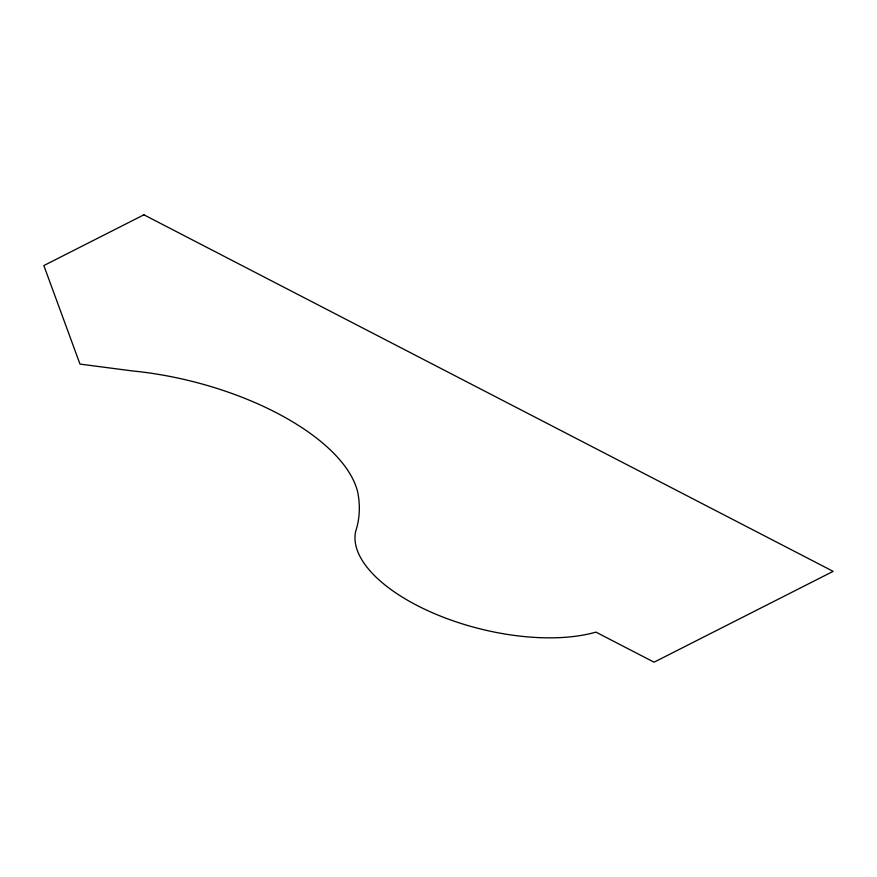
<?xml version="1.0" encoding="UTF-8"?>
<svg xmlns="http://www.w3.org/2000/svg" width="877" height="877" viewBox="0 0 877 877"><rect width="100%" height="100%" fill="white"/><g stroke="black" fill="none" stroke-linecap="round" stroke-linejoin="round"><path stroke-width="1.32" d="M143.905 214.81L43.85 265.556L79.982 364.087L132.328 370.927A192.633 87.152 14.1 0 1 357.684 491.997A352.762 159.603 14.1 0 1 355.645 531.429A144.058 65.172 14.1 0 0 436.077 614.306A144.058 65.172 14.1 0 0 595.932 632.12L654.067 662.19L833.15 571.355L143.905 214.81"/></g></svg>
